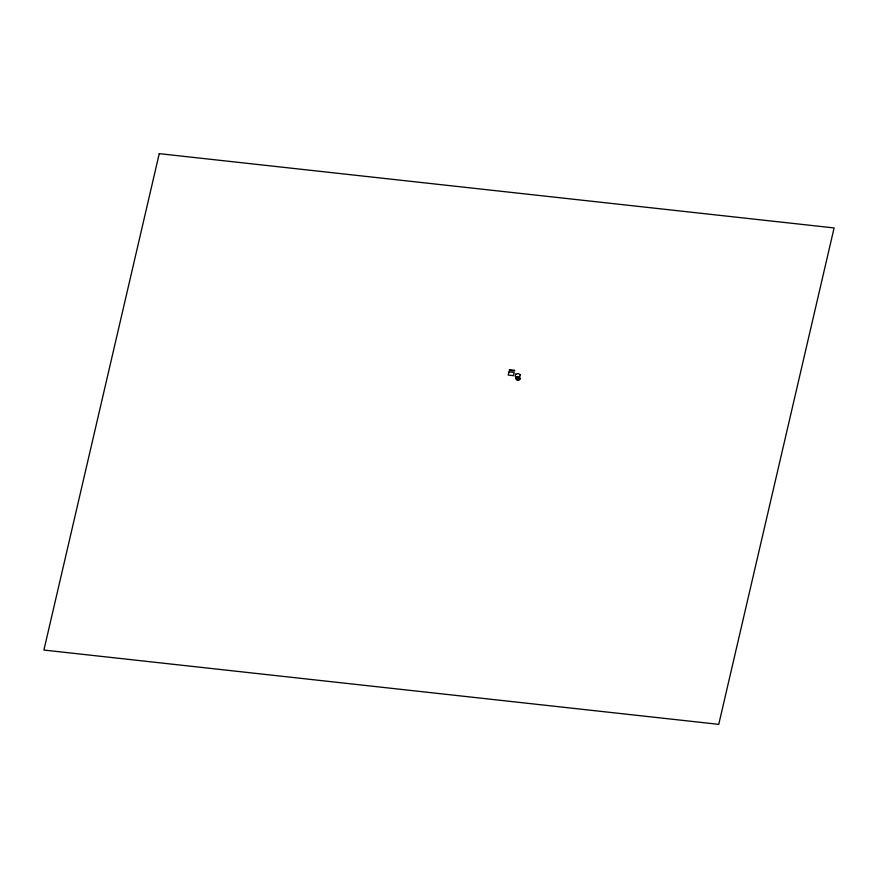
<?xml version="1.0" encoding="UTF-8"?>
<svg xmlns="http://www.w3.org/2000/svg" width="878" height="878" viewBox="0 0 878 878"><rect width="100%" height="100%" fill="white"/><g stroke="black" fill="none" stroke-linecap="round" stroke-linejoin="round"><path stroke-width="1.32" d="M516.165 377.957L516.868 379.834L518.865 380.053L520.204 378.725L519.513 377.013L518.108 376.86L519.117 377.353L519.008 378.868L516.714 379.45L515.858 379.022L515.924 377.189M520.16 374.5L519.71 376.991L517.208 377.825L515.199 376.497L515.649 374.006M518.503 376.794L518.404 377.079M516.209 378.286L517.581 376.497M516.868 379.834L518.843 379.878L520.204 378.725M515.968 377.518L518.097 376.75M515.704 374.335L518.207 373.501L520.215 374.829M517.537 376.958L518.141 377.024M518.536 377.068L519.513 377.013M159.247 153.65L43.9 650.06L718.753 724.35L834.1 227.94L159.247 153.65M508.988 371.866L508.241 375.093L513.432 375.663L514.179 372.437L508.988 371.866M509.492 369.726L509.35 370.307L514.541 370.889L514.684 370.296L509.492 369.726"/></g></svg>
